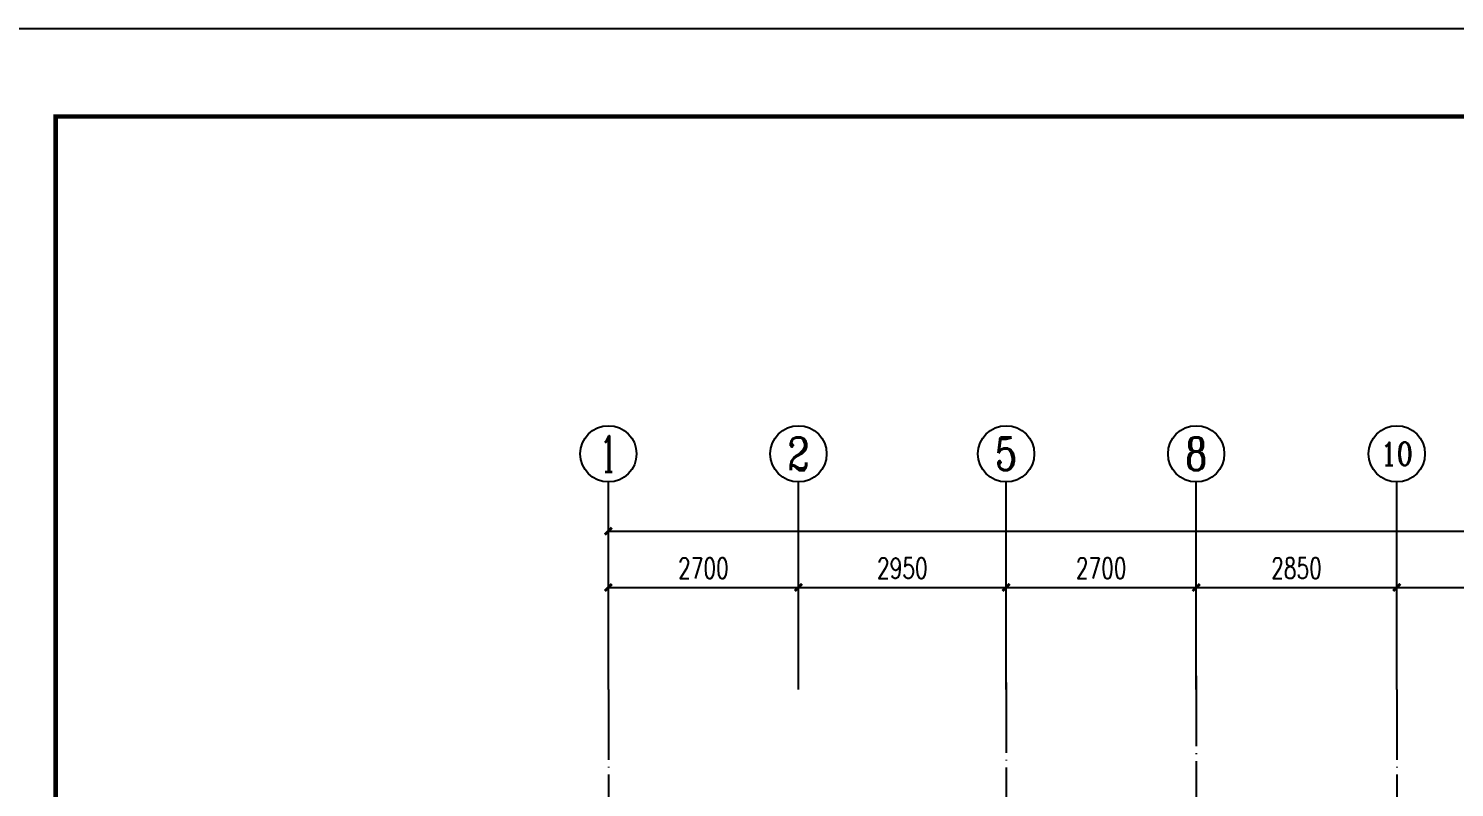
# Model space of a CAD drawing. Extents: x -85320 to 1679916, y -1321939 to 627.
# Drawn here: x 1100581 to 1120839, y -760032 to -749243 of the extents above; entities that cross this region are included whole.
import ezdxf
from ezdxf.enums import TextEntityAlignment as Align

# ---------------------------------------------------------------- set-up
doc = ezdxf.new("R2010")
doc.units = 0
doc.header["$LTSCALE"] = 1000
doc.linetypes.add('DOTE', pattern=[2.42, 2, -0.2, 0.02, -0.2])
for name, color, linetype in [('AXIS', 3, 'Continuous'), ('AXIS_TEXT', 7, 'Continuous'), ('BORDER', 7, 'Continuous'), ('DOTE', 1, 'DOTE'), ('打印线框', 7, 'Continuous'), ('拉模', 7, 'Continuous')]:
    doc.layers.add(name, color=color, linetype=linetype)
doc.styles.add('_TCH_AXIS', font='COMPLEX', dxfattribs={"bigfont": 'GBCBIG'})
doc.styles.add('_TCH_DIM_T3', font='SIMPLEX', dxfattribs={"width": 0.705882, "bigfont": 'GBCBIG'})
doc.styles.add('COMPLEX', font='COMPLEX')
doc.dimstyles.new('_TCH_ARCH&&100', dxfattribs={"dimtxt": 297.5, "dimasz": 100, "dimexe": 250, "dimexo": 300, "dimgap": 126.25, "dimtad": 1, "dimdec": 0, "dimzin": 0, "dimdsep": 46, "dimtxsty": '_TCH_DIM_T3', "dimblk": 'ARCHTICK', "dimcen": 0.09, "dimclrt": 7, "dimazin": 2, "dimtfac": 1, "dimtdec": 0, "dimtix": 1, "dimtmove": 2, "dimatfit": 3, "dimfxl": 1, "dimtolj": 1, "dimtzin": 0, "dimarcsym": 0})

# ---------------------------------------------------------------- blocks, each defined once
blk = doc.blocks.new('_ArchTick')
at = {"color": 0, "linetype": 'ByBlock', "const_width": 0.4}
blk.add_lwpolyline([(-0.5, -0.5), (0.5, 0.5)], dxfattribs=at)
blk = doc.blocks.new('*D16')
at = {"layer": 'AXIS', "color": 0, "lineweight": -2, "transparency": 16777216}
for p, q in [((1462830, -331265), (1462830, -329867)), ((1465530, -331265), (1465530, -329867)), ((1462830, -330117), (1465530, -330117))]:
    blk.add_line(p, q, dxfattribs=at)
at = {"layer": 'Defpoints', "color": 0, "transparency": 16777216}
for p in [(1465530, -330117), (1462830, -331565), (1465530, -331565)]:
    blk.add_point(p, dxfattribs=at)
at = {"layer": 'AXIS', "color": 0, "lineweight": -2, "transparency": 16777216, "xscale": 100, "yscale": 100, "zscale": 100, "rotation": 180}
blk.add_blockref('_ArchTick', (1462830, -330117), dxfattribs=at)
at = {"layer": 'AXIS', "color": 0, "lineweight": -2, "transparency": 16777216, "xscale": 100, "yscale": 100, "zscale": 100}
blk.add_blockref('_ArchTick', (1465530, -330117), dxfattribs=at)
at = {"layer": 'AXIS', "color": 7, "transparency": 16777216, "insert": (1464180, -329842), "char_height": 297.5, "attachment_point": 5, "style": '_TCH_DIM_T3'}
blk.add_mtext('\\A1;2700', dxfattribs=at)
blk = doc.blocks.new('*D17')
at = {"layer": 'AXIS', "color": 0, "lineweight": -2, "transparency": 16777216}
for p, q in [((1465530, -331265), (1465530, -329867)), ((1468480, -331265), (1468480, -329867)), ((1465530, -330117), (1468480, -330117))]:
    blk.add_line(p, q, dxfattribs=at)
at = {"layer": 'Defpoints', "color": 0, "transparency": 16777216}
for p in [(1468480, -330117), (1465530, -331565), (1468480, -331565)]:
    blk.add_point(p, dxfattribs=at)
at = {"layer": 'AXIS', "color": 0, "lineweight": -2, "transparency": 16777216, "xscale": 100, "yscale": 100, "zscale": 100, "rotation": 180}
blk.add_blockref('_ArchTick', (1465530, -330117), dxfattribs=at)
at = {"layer": 'AXIS', "color": 0, "lineweight": -2, "transparency": 16777216, "xscale": 100, "yscale": 100, "zscale": 100}
blk.add_blockref('_ArchTick', (1468480, -330117), dxfattribs=at)
at = {"layer": 'AXIS', "color": 7, "transparency": 16777216, "insert": (1467005, -329842), "char_height": 297.5, "attachment_point": 5, "style": '_TCH_DIM_T3'}
blk.add_mtext('\\A1;2950', dxfattribs=at)
blk = doc.blocks.new('*D18')
at = {"layer": 'AXIS', "color": 0, "lineweight": -2, "transparency": 16777216}
for p, q in [((1468480, -331265), (1468480, -329867)), ((1471180, -331265), (1471180, -329867)), ((1468480, -330117), (1471180, -330117))]:
    blk.add_line(p, q, dxfattribs=at)
at = {"layer": 'Defpoints', "color": 0, "transparency": 16777216}
for p in [(1471180, -330117), (1468480, -331565), (1471180, -331565)]:
    blk.add_point(p, dxfattribs=at)
at = {"layer": 'AXIS', "color": 0, "lineweight": -2, "transparency": 16777216, "xscale": 100, "yscale": 100, "zscale": 100, "rotation": 180}
blk.add_blockref('_ArchTick', (1468480, -330117), dxfattribs=at)
at = {"layer": 'AXIS', "color": 0, "lineweight": -2, "transparency": 16777216, "xscale": 100, "yscale": 100, "zscale": 100}
blk.add_blockref('_ArchTick', (1471180, -330117), dxfattribs=at)
at = {"layer": 'AXIS', "color": 7, "transparency": 16777216, "insert": (1469830, -329842), "char_height": 297.5, "attachment_point": 5, "style": '_TCH_DIM_T3'}
blk.add_mtext('\\A1;2700', dxfattribs=at)
blk = doc.blocks.new('*D19')
at = {"layer": 'AXIS', "color": 0, "lineweight": -2, "transparency": 16777216}
for p, q in [((1471180, -331265), (1471180, -329867)), ((1474030, -331265), (1474030, -329867)), ((1471180, -330117), (1474030, -330117))]:
    blk.add_line(p, q, dxfattribs=at)
at = {"layer": 'Defpoints', "color": 0, "transparency": 16777216}
for p in [(1474030, -330117), (1471180, -331565), (1474030, -331565)]:
    blk.add_point(p, dxfattribs=at)
at = {"layer": 'AXIS', "color": 0, "lineweight": -2, "transparency": 16777216, "xscale": 100, "yscale": 100, "zscale": 100, "rotation": 180}
blk.add_blockref('_ArchTick', (1471180, -330117), dxfattribs=at)
at = {"layer": 'AXIS', "color": 0, "lineweight": -2, "transparency": 16777216, "xscale": 100, "yscale": 100, "zscale": 100}
blk.add_blockref('_ArchTick', (1474030, -330117), dxfattribs=at)
at = {"layer": 'AXIS', "color": 7, "transparency": 16777216, "insert": (1472605, -329842), "char_height": 297.5, "attachment_point": 5, "style": '_TCH_DIM_T3'}
blk.add_mtext('\\A1;2850', dxfattribs=at)
blk = doc.blocks.new('*D20')
at = {"layer": 'AXIS', "color": 0, "lineweight": -2, "transparency": 16777216}
for p, q in [((1474030, -331265), (1474030, -329867)), ((1477130, -331265), (1477130, -329867)), ((1474030, -330117), (1477130, -330117))]:
    blk.add_line(p, q, dxfattribs=at)
at = {"layer": 'Defpoints', "color": 0, "transparency": 16777216}
for p in [(1477130, -330117), (1474030, -331565), (1477130, -331565)]:
    blk.add_point(p, dxfattribs=at)
at = {"layer": 'AXIS', "color": 0, "lineweight": -2, "transparency": 16777216, "xscale": 100, "yscale": 100, "zscale": 100, "rotation": 180}
blk.add_blockref('_ArchTick', (1474030, -330117), dxfattribs=at)
at = {"layer": 'AXIS', "color": 0, "lineweight": -2, "transparency": 16777216, "xscale": 100, "yscale": 100, "zscale": 100}
blk.add_blockref('_ArchTick', (1477130, -330117), dxfattribs=at)
at = {"layer": 'AXIS', "color": 7, "transparency": 16777216, "insert": (1475580, -329842), "char_height": 297.5, "attachment_point": 5, "style": '_TCH_DIM_T3'}
blk.add_mtext('\\A1;3100', dxfattribs=at)
blk = doc.blocks.new('_AXISO')
blk.add_circle((0, 0), 0.5)
at = {"layer": 'AXIS_TEXT', "style": 'COMPLEX', "width": 1.041667}
blk.add_attdef('A', text='', height=0.56, dxfattribs=at).set_placement((-0.25, -0.28), (0.25, -0.28), align=Align.FIT)
blk = doc.blocks.new('*D45')
at = {"layer": 'AXIS', "color": 0, "lineweight": -2, "transparency": 16777216}
for p, q in [((1462830, -331265), (1462830, -329067)), ((1509430, -331265), (1509430, -329067)), ((1462830, -329317), (1509430, -329317))]:
    blk.add_line(p, q, dxfattribs=at)
at = {"layer": 'Defpoints', "color": 0, "transparency": 16777216}
for p in [(1509430, -329317), (1462830, -331565), (1509430, -331565)]:
    blk.add_point(p, dxfattribs=at)
at = {"layer": 'AXIS', "color": 0, "lineweight": -2, "transparency": 16777216, "xscale": 100, "yscale": 100, "zscale": 100, "rotation": 180}
blk.add_blockref('_ArchTick', (1462830, -329317), dxfattribs=at)
at = {"layer": 'AXIS', "color": 0, "lineweight": -2, "transparency": 16777216, "xscale": 100, "yscale": 100, "zscale": 100}
blk.add_blockref('_ArchTick', (1509430, -329317), dxfattribs=at)
at = {"layer": 'AXIS', "color": 7, "transparency": 16777216, "insert": (1486130, -329042), "char_height": 297.5, "attachment_point": 5, "style": '_TCH_DIM_T3'}
blk.add_mtext('\\A1;46600', dxfattribs=at)
blk = doc.blocks.new('图框1')
at = {"layer": 'BORDER', "const_width": 50}
blk.add_lwpolyline([(1377779, -823089), (1377779, -783089), (1433679, -783089), (1433679, -823089)], close=True, dxfattribs=at)
blk = doc.blocks.new('GFHDF')
at = {"layer": 'AXIS'}
for p, q in [((1462829.7, -331564.7), (1462829.7, -328616.7)), ((1465529.7, -331564.7), (1465529.7, -328616.7)), ((1468479.7, -331564.7), (1468479.7, -328616.7)), ((1471179.7, -331564.7), (1471179.7, -328616.7)), ((1474029.7, -331564.7), (1474029.7, -328616.7))]:
    blk.add_line(p, q, dxfattribs=at)
at = {"layer": 'DOTE', "ltscale": 0.5}
for p, q in [((1471179.7, -331374.4), (1471179.7, -335536.4)), ((1462829.7, -331564.7), (1462829.7, -350197.9)), ((1468479.7, -331466.5), (1468479.7, -339436.4)), ((1474029.7, -331564.7), (1474029.7, -350197.9))]:
    blk.add_line(p, q, dxfattribs=at)
at = {"layer": 'AXIS'}
ref = blk.add_blockref('_AXISO', (1462829.7, -328216.7), dxfattribs=dict(at, xscale=800, yscale=800, zscale=800))
ref.add_attrib('A', '1', dxfattribs={"layer": 'AXIS_TEXT', "height": 514.7, "style": '_TCH_AXIS'}).set_placement((1462719.4, -328474), (1462940, -328474), align=Align.FIT)
ref = blk.add_blockref('_AXISO', (1465529.7, -328216.7), dxfattribs=dict(at, xscale=800, yscale=800, zscale=800))
ref.add_attrib('A', '2', dxfattribs={"layer": 'AXIS_TEXT', "height": 465.9, "style": '_TCH_AXIS'}).set_placement((1465374.4, -328449.7), (1465685, -328449.7), align=Align.FIT)
ref = blk.add_blockref('_AXISO', (1468479.7, -328216.7), dxfattribs=dict(at, xscale=800, yscale=800, zscale=800))
ref.add_attrib('A', '5', dxfattribs={"layer": 'AXIS_TEXT', "height": 465.9, "style": '_TCH_AXIS'}).set_placement((1468324.4, -328449.7), (1468635, -328449.7), align=Align.FIT)
ref = blk.add_blockref('_AXISO', (1471179.7, -328216.7), dxfattribs=dict(at, xscale=800, yscale=800, zscale=800))
ref.add_attrib('A', '8', dxfattribs={"layer": 'AXIS_TEXT', "height": 465.9, "style": '_TCH_AXIS'}).set_placement((1471024.4, -328449.7), (1471335, -328449.7), align=Align.FIT)
ref = blk.add_blockref('_AXISO', (1474029.7, -328216.7), dxfattribs=dict(at, xscale=800, yscale=800, zscale=800))
ref.add_attrib('A', '10', dxfattribs={"layer": 'AXIS_TEXT', "height": 328.45, "style": '_TCH_AXIS'}).set_placement((1473802.9, -328380.9), (1474256.5, -328380.9), align=Align.FIT)
for p1, p2, distance, picture, middle in [((1462829.7, -331564.7), (1509429.7, -331564.7), 2248, '*D45', (1486129.7, -329041.7)), ((1462829.7, -331564.7), (1465529.7, -331564.7), 1448, '*D16', (1464179.7, -329841.7)), ((1465529.7, -331564.7), (1468479.7, -331564.7), 1448, '*D17', (1467004.7, -329841.7)), ((1468479.7, -331564.7), (1471179.7, -331564.7), 1448, '*D18', (1469829.7, -329841.7)), ((1471179.7, -331564.7), (1474029.7, -331564.7), 1448, '*D19', (1472604.7, -329841.7)), ((1474029.7, -331564.7), (1477129.7, -331564.7), 1448, '*D20', (1475579.7, -329841.7))]:
    dim = blk.add_aligned_dim(p1=p1, p2=p2, distance=distance, dimstyle='_TCH_ARCH&&100', dxfattribs=at)
    dim.commit()
    dim.dimension.update_dxf_attribs({"geometry": picture, "text_midpoint": middle})

msp = doc.modelspace()

# ---------------------------------------------------------------- linework, layer by layer
at = {"layer": '打印线框', "color": 1}
msp.add_lwpolyline([(1097839.778, -801778.774), (1097839.778, -749243.421), (1172139.778, -749243.421), (1172139.778, -801778.774)], close=True, dxfattribs=at)

# ---------------------------------------------------------------- block references
at = {"layer": 'AXIS'}
msp.add_blockref('GFHDF', (-354010.676, -427072.411), dxfattribs=at)
at = {"layer": '拉模', "color": 3, "xscale": 1.250841750841755, "yscale": 1.250841750841755, "zscale": 1.250841750841755}
msp.add_blockref('图框1', (-622416.55, 229025.771), dxfattribs=at)

doc.saveas('drawing.dxf')
